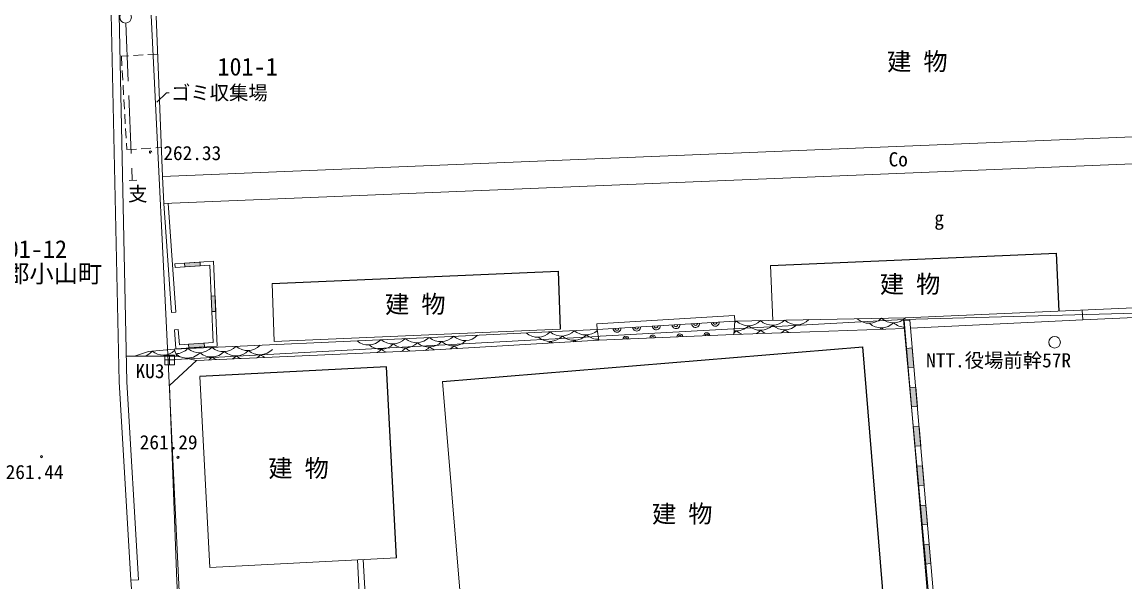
# Model space of a CAD drawing. Units: millimetres, scale not verified. Extents: x 4813 to 205063, y 5162 to 143662.
# Drawn here: x 111196 to 139698, y 37275 to 51740 of the extents above; entities that cross this region are included whole.
import ezdxf
from ezdxf.enums import TextEntityAlignment as Align

# ---------------------------------------------------------------- set-up
doc = ezdxf.new("R2010")
doc.units = ezdxf.units.MM
doc.header["$LTSCALE"] = 250
doc.linetypes.add('DASHED', pattern=[7.5, 6, -1.5])
doc.linetypes.add('USER6', pattern=[1.5, 1, -0.5])
for name, color, linetype, lineweight in [('プロットマーク', 1, 'Continuous', 13), ('仮境界', 1, 'Continuous', 13), ('点名', 1, 'Continuous', 13), ('独標2', 7, 'Continuous', 13), ('現況2', 7, 'Continuous', 13), ('結線', 5, 'Continuous', 13)]:
    doc.layers.add(name, color=color, linetype=linetype, lineweight=lineweight)
doc.layers.add('地番名', color=5, linetype='Continuous')
doc.layers.add('登記情報', color=5, linetype='Continuous')
doc.styles.add('ＭＳ ゴシック', font='')
doc.styles.get('ＭＳ ゴシック').set_extended_font_data('MS Gothic')

msp = doc.modelspace()

# ---------------------------------------------------------------- hatches: boundary and pattern name
at = {"layer": '独標2'}
msp.add_hatch(color=256, dxfattribs=at).paths.add_polyline_path([(114487.6, 48381.2, 0.41422), (114517.6, 48351.2, 0.41422)])
h = msp.add_hatch(color=256, dxfattribs=at)
edge = h.paths.add_edge_path()
edge.add_ellipse((111698.6, 40510.2), major_axis=(29, -7.8), ratio=1, start_angle=-165, end_angle=15)
h = msp.add_hatch(color=256, dxfattribs=at)
edge = h.paths.add_edge_path()
edge.add_ellipse((115222.2, 40496.8), major_axis=(29, -7.8), ratio=1, start_angle=-165, end_angle=15)
at = {"layer": '現況2'}
for points in [[(115801.8, 45439.2), (115795.2, 45539), (115396.1, 45512.6), (115402.7, 45412.8)], [(116103.3, 44259.4), (116086.1, 44659), (116186, 44663.3), (116203.2, 44263.7)], [(134096.4, 42811.7), (134053.6, 43309.9), (134203.1, 43322.7), (134245.9, 42824.5)], [(134183.7, 41796.6), (134140.9, 42294.7), (134290.3, 42307.6), (134333.1, 41809.4)], [(134270.9, 40781.4), (134228.1, 41279.6), (134377.6, 41292.4), (134420.4, 40794.3)], [(134358.2, 39766.3), (134315.4, 40264.4), (134464.8, 40277.3), (134507.7, 39779.1)], [(134445.5, 38751.1), (134402.6, 39249.3), (134552.1, 39262.1), (134594.9, 38764)], [(134532.7, 37736), (134489.9, 38234.2), (134639.3, 38247), (134682.2, 37748.8)]]:
    msp.add_hatch(color=256, dxfattribs=at).paths.add_polyline_path(points)

# ---------------------------------------------------------------- linework, layer by layer
at = {"layer": '独標2'}
msp.add_lwpolyline([(114487.6, 48381.2, 0.41422), (114517.6, 48351.2, 0.41422)], format="xyb", close=True, dxfattribs=at)
for centre, start, end in [((114517.6, 48381.2), 359.9994, 180.0006), ((111698.6, 40510.2), 360, 180), ((111698.6, 40510.2), 180, 360), ((115222.2, 40496.8), 360, 180), ((115222.2, 40496.8), 180, 360)]:
    msp.add_arc(centre, 30, start, end, dxfattribs=at)
at = {"layer": '現況2'}
for p, q in [((114659.8, 51897), (114829.8, 47750.5)), ((114829.8, 47750.5), (153246.4, 49325.8)), ((114858.5, 47051.1), (153275, 48626.4)), ((114829.8, 47750.5), (114858.5, 47051.1)), ((115056.8, 44240.3), (114858.5, 47051.1)), ((115166.6, 44248.1), (114968.2, 47058.8)), ((115146.1, 45496), (115152.7, 45396.2)), ((115152.7, 45396.2), (115146.1, 45496)), ((130600.4, 44032.4), (130539.2, 45452.3)), ((134031.2, 44101.5), (150862.5, 44827.2)), ((115056.8, 44240.3), (115166.6, 44248.1)), ((138606.8, 44048.6), (138596.1, 44298.3)), ((142603.1, 44220.9), (138606.8, 44048.6)), ((126052.3, 43944.1), (129609.6, 44162.4)), ((129618.8, 44012.6), (129588.3, 43670.1)), ((129609.6, 44162.4), (129618.8, 44012.6)), ((129618.8, 44012.6), (134031.2, 44101.5)), ((134141.5, 44038.6), (133992.1, 44025.7)), ((135187.8, 30114.6), (133992.1, 44025.7)), ((135337.7, 30121.5), (134141.5, 44038.6)), ((138606.8, 44048.6), (134159.1, 43834.1)), ((134009.2, 43826.8), (129588.3, 43670.1)), ((115793, 42584.4), (116048.2, 37645.6)), ((122686.4, 34882.9), (122064.9, 42457.4)), ((116048.2, 37645.6), (120873, 37895)), ((120324, 29403.1), (119863.5, 37842.8)), ((120473.8, 29410.2), (120013.3, 37850.5)), ((114203.3, 37329.3), (114003.6, 37317.5)), ((114003.6, 37317.5), (114656.5, 29551.1))]:
    msp.add_line(p, q, dxfattribs=at)
at = {"layer": '現況2', "linetype": 'DASHED'}
for p, q in [((113877.7, 51715.2), (114043.8, 47644.8)), ((114160.1, 47653.5), (113960.4, 47642.8))]:
    msp.add_line(p, q, dxfattribs=at)
at = {"layer": '現況2', "linetype": 'USER6'}
for p, q in [((114700.1, 50913.3), (113762.4, 50859.3)), ((113762.4, 50859.3), (113901.5, 48445.7)), ((113901.5, 48445.7), (114799.2, 48497.4))]:
    msp.add_line(p, q, dxfattribs=at)
at = {"layer": '現況2', "lineweight": 25}
for p, q in [((130539.2, 45452.3), (137932, 45771.1)), ((137996.6, 44272.5), (137932, 45771.1)), ((137996.6, 44272.5), (137932, 45771.1)), ((117662, 44984.5), (125054.9, 45303.3)), ((133836.2, 32286), (132928.4, 43348.8)), ((120617.8, 42833.7), (115793, 42584.4)), ((120873, 37895), (120617.8, 42833.7))]:
    msp.add_line(p, q, dxfattribs=at)
at = {"layer": '現況2'}
msp.add_lwpolyline([(114680.1, 49670.1), (114930.4, 49913.7), (114996.2, 49913.7)], dxfattribs=at)
for points in [[(115801.8, 45439.2), (115795.2, 45539), (115396.1, 45512.6), (115402.7, 45412.8)], [(116103.3, 44259.4), (116086.1, 44659), (116186, 44663.3), (116203.2, 44263.7)], [(134096.4, 42811.7), (134053.6, 43309.9), (134203.1, 43322.7), (134245.9, 42824.5)], [(134183.7, 41796.6), (134140.9, 42294.7), (134290.3, 42307.6), (134333.1, 41809.4)], [(134270.9, 40781.4), (134228.1, 41279.6), (134377.6, 41292.4), (134420.4, 40794.3)], [(134358.2, 39766.3), (134315.4, 40264.4), (134464.8, 40277.3), (134507.7, 39779.1)], [(134445.5, 38751.1), (134402.6, 39249.3), (134552.1, 39262.1), (134594.9, 38764)], [(134532.7, 37736), (134489.9, 38234.2), (134639.3, 38247), (134682.2, 37748.8)]]:
    msp.add_lwpolyline(points, close=True, dxfattribs=at)
for centre in [(113871.6, 51865.1), (137881.2, 43466.8)]:
    msp.add_circle(centre, 150, dxfattribs=at)
for centre, radius, start, end in [((127586, 43887.9), 100, 183.51106, 3.51202), ((128094.2, 43919.1), 100, 183.51106, 3.51202), ((128094.2, 43919.1), 50, 183.51154, 3.51154), ((128602.4, 43950.3), 100, 183.51106, 3.51202), ((128602.4, 43950.3), 50, 183.51154, 3.51154), ((129110.6, 43981.4), 100, 183.51106, 3.51202), ((129110.6, 43981.4), 50, 183.51154, 3.51154), ((129653, 44216.5), 453.1, 262.88943, 314.75661), ((129338, 44335.2), 453.1, 307.77496, 314.75661), ((129962.9, 44347.8), 453.1, 227.55097, 314.75661), ((130277.9, 44229.1), 453.1, 227.55097, 314.75661), ((130587.8, 44360.3), 453.1, 227.55097, 314.75661), ((130902.7, 44241.7), 453.1, 227.55097, 314.75661), ((131212.6, 44372.9), 453.1, 227.55097, 314.75661), ((133087.3, 44410.7), 453.1, 227.55097, 314.75661), ((133402.2, 44292), 453.1, 227.55097, 314.75661), ((133712.1, 44423.3), 453.1, 227.55097, 314.75661), ((134027.1, 44304.6), 453.1, 227.55097, 267.46244), ((126569.7, 43825.5), 100, 183.51154, 3.51154), ((126569.7, 43825.5), 50, 183.51154, 3.51154), ((126801.4, 43548.6), 75, 2.49741, 182.49741), ((127077.9, 43856.7), 100, 183.51154, 3.51154), ((127077.9, 43856.7), 50, 183.51154, 3.51154), ((127498.1, 43579), 75, 2.49707, 182.49775), ((127498.1, 43579), 37.5, 2.49741, 182.49741), ((127586, 43887.9), 50, 183.51154, 3.51154), ((128194.8, 43609.4), 75, 2.49741, 182.49741), ((128194.8, 43609.4), 37.5, 2.49741, 182.49741), ((128891.6, 43639.8), 75, 2.49741, 182.49741), ((128891.6, 43639.8), 37.5, 2.49693, 182.49789), ((129343.1, 44085.2), 453.1, 303.24905, 314.75661), ((129967.9, 44097.8), 453.1, 227.55097, 248.03589), ((129967.9, 44097.8), 453.1, 296.02448, 314.75661), ((130592.8, 44110.4), 453.1, 227.55097, 245.21786), ((130592.8, 44110.4), 453.1, 298.84251, 314.75661), ((131217.7, 44123), 453.1, 227.55097, 242.65096), ((133092.3, 44160.7), 453.1, 308.11943, 314.75661), ((133717.2, 44173.3), 453.1, 227.55097, 233.93654), ((126801.4, 43548.6), 37.5, 2.49741, 182.49741)]:
    msp.add_arc(centre, radius, start, end, dxfattribs=at)

# ---------------------------------------------------------------- texts
at = {"layer": '地番名', "style": 'ＭＳ ゴシック'}
for s, p in [('101-1', (116245.5, 50222)), ('101-12', (110488.9, 45509.2))]:
    msp.add_text(s, height=458.2, dxfattribs=at).set_placement(p, align=Align.BOTTOM_LEFT)
at = {"layer": '点名', "style": 'ＭＳ ゴシック'}
msp.add_text('KU3', height=366.6, dxfattribs=at).set_placement((114503.3, 42430.7), align=Align.BOTTOM_CENTER)
at = {"layer": '独標2', "style": 'ＭＳ ゴシック'}
for s, p in [('262.33', (115595.1, 48356.3)), ('261.29', (114984.5, 40884.4)), ('261.44', (111520.6, 40115.2))]:
    msp.add_text(s, height=366.6, dxfattribs=at).set_placement(p, align=Align.MIDDLE_CENTER)
at = {"layer": '現況2', "style": 'ＭＳ ゴシック'}
for s, height, p in [('建 物', 458.2, (133553.3, 50354)), ('Co', 366.6, (133589.8, 47900.1)), ('支', 366.6, (113937, 47006.1)), ('g', 366.6, (134772.2, 46381.8)), ('建 物', 458.2, (133364.7, 44603)), ('建 物', 458.2, (120578.9, 44084.7)), ('NTT.役場前幹57R', 366.6, (134560.2, 42708.1)), ('建 物', 458.2, (117562, 39844.5)), ('建 物', 458.2, (127476.1, 38668.6))]:
    msp.add_text(s, height=height, dxfattribs=at).set_placement(p, align=Align.BOTTOM_LEFT)
msp.add_text('ゴミ収集場', height=366.6, dxfattribs=at).set_placement((115046.2, 49913.7), align=Align.MIDDLE_LEFT)
at = {"layer": '登記情報', "style": 'ＭＳ ゴシック'}
msp.add_text('駿東郡小山町', height=458.2, dxfattribs=at).set_placement((109512.7, 44873.3), align=Align.BOTTOM_LEFT)

# ---------------------------------------------------------------- wipeouts: each hides what was drawn before it
msp.add_wipeout([(114463.2, 43226.5), (115124, 43287.8), (115198.4, 43110.8), (114098.8, 43108.8)])

# ---------------------------------------------------------------- next in the draw order: linework, layer by layer
at = {"layer": '現況2'}
msp.add_line((114098.8, 43108.8), (113887.9, 43108.4), dxfattribs=at)
for points in [[(113484.5, 52756.4), (113702, 42440.6), (114003.6, 37317.5)], [(113684.5, 52760.6), (113901.8, 42448.6), (114203.3, 37329.3)]]:
    msp.add_lwpolyline(points, dxfattribs=at)
for centre, start, end in [((114217.7, 43533.2), 290.67451, 318.90167), ((114540.4, 43437.6), 313.72175, 318.90167), ((115162.8, 43495.3), 231.69603, 238.19034)]:
    msp.add_arc(centre, 453.1, start, end, dxfattribs=at)

# ---------------------------------------------------------------- next in the draw order: wipeouts: each hides what was drawn before it
msp.add_wipeout([(115124, 43287.8), (121577.5, 43584.6), (126061.5, 43794.3), (126104.6, 43518.2), (121560.8, 43255.3), (115707.5, 42994.9), (115198.4, 43110.8)])

# ---------------------------------------------------------------- next in the draw order: hatches: boundary and pattern name
msp.add_hatch(color=256, dxfattribs=at).paths.add_polyline_path([(115501.7, 43419.6), (115508.5, 43319.9), (115907.6, 43346.8), (115900.8, 43446.6)])

# ---------------------------------------------------------------- next in the draw order: linework, layer by layer
at = {"layer": 'プロットマーク'}
for p, q in [((115007.8, 42884.5), (115007.8, 43134.5)), ((114882.8, 43009.5), (115132.8, 43009.5))]:
    msp.add_line(p, q, dxfattribs=at)
msp.add_lwpolyline([(114882.8, 42884.5), (115132.8, 42884.5), (115132.8, 43134.5), (114882.8, 43134.5)], close=True, dxfattribs=at)
at = {"layer": '仮境界'}
for points in [[(160299.4, 74975.7), (159743, 46692.6), (141246.8, 44251.8), (133973.7, 44052.1), (115007.8, 43009.5)], [(133973.7, 44052.1), (135246.3, 30086.2), (115640.3, 29125.5)]]:
    msp.add_lwpolyline(points, dxfattribs=at)
at = {"layer": '現況2', "lineweight": 25}
for p, q in [((125054.9, 45303.3), (125106.1, 43804.1)), ((122064.9, 42457.4), (132928.4, 43348.8))]:
    msp.add_line(p, q, dxfattribs=at)
at = {"layer": '現況2'}
for p, q in [((117662, 44984.5), (117713.3, 43485.4)), ((126052.3, 43944.1), (126061.5, 43794.3)), ((126061.5, 43794.3), (129618.8, 44012.6)), ((126061.5, 43794.3), (129618.8, 44012.6)), ((115131.7, 43789.4), (115231.3, 43798)), ((115231.3, 43798), (115131.7, 43789.4)), ((117713.3, 43485.4), (125106.1, 43804.1)), ((121577.5, 43584.6), (126061.5, 43794.3)), ((126061.5, 43794.3), (126104.6, 43518.2)), ((126104.6, 43518.2), (129588.3, 43670.1)), ((129588.3, 43670.1), (126104.6, 43518.2)), ((121577.5, 43584.6), (115124, 43287.8)), ((121560.8, 43255.3), (126104.6, 43518.2)), ((115198.4, 43110.8), (115707.5, 42994.9)), ((121560.8, 43255.3), (115707.5, 42994.9))]:
    msp.add_line(p, q, dxfattribs=at)
for points in [[(115131.7, 43789.4), (115173.7, 43297.3), (116241.6, 43369.4), (116147.4, 45562.4), (115146.1, 45496)], [(115131.7, 43789.4), (115173.7, 43297.3), (116241.6, 43369.4), (116147.4, 45562.4), (115146.1, 45496)], [(115231.3, 43798), (115265, 43403.7), (116137.5, 43462.6), (116051.9, 45455.8), (115152.7, 45396.2)], [(115231.3, 43798), (115265, 43403.7), (116137.5, 43462.6), (116051.9, 45455.8), (115152.7, 45396.2)], [(115707.5, 42994.9), (115009.9, 42351.1), (115195.2, 37283.8), (115678.1, 29205.3)]]:
    msp.add_lwpolyline(points, dxfattribs=at)
for points in [[(115124, 43287.8), (121577.5, 43584.6), (126061.5, 43794.3), (126104.6, 43518.2), (121560.8, 43255.3), (115707.5, 42994.9), (115198.4, 43110.8)], [(115501.7, 43419.6), (115508.5, 43319.9), (115907.6, 43346.8), (115900.8, 43446.6)], [(115124, 43287.8), (115198.4, 43110.8), (114098.8, 43108.8), (114463.2, 43226.5)]]:
    msp.add_lwpolyline(points, close=True, dxfattribs=at)
for centre, start, end in [((122018.6, 43936.9), 229.64923, 315.70708), ((122642.9, 43965.6), 229.55915, 315.79716), ((124515.9, 44051.7), 229.28982, 316.06649), ((124833.8, 43941.2), 229.03074, 316.23637), ((125140.3, 44080.4), 229.20034, 316.15597), ((125458.2, 43969.9), 229.03074, 316.23637), ((125764.6, 44109.2), 229.11101, 311.57215), ((126082.5, 43998.6), 229.03074, 272.25152), ((115775.2, 43649.7), 229.67057, 315.59654), ((116399.5, 43678.4), 229.67057, 315.59654), ((117023.8, 43707.1), 229.67057, 315.59654), ((120145.5, 43850.7), 229.67057, 315.59654), ((120463.5, 43740.2), 229.03074, 316.23637), ((120769.9, 43879.4), 229.67057, 315.59654), ((121087.8, 43768.9), 229.03074, 316.23637), ((121394.2, 43908.1), 229.67057, 315.61686), ((121712.1, 43797.6), 229.03074, 316.23637), ((121405.7, 43658.4), 298.10116, 316.23637), ((122030.1, 43687.1), 229.03074, 246.37867), ((122336.5, 43826.3), 229.03074, 316.23637), ((122030.1, 43687.1), 300.24318, 316.23637), ((122654.4, 43715.8), 229.03074, 244.38389), ((124527.4, 43802), 307.58862, 316.23637), ((125151.7, 43830.7), 229.03074, 237.40796), ((125151.7, 43830.7), 309.21389, 316.23637), ((125776.1, 43859.4), 229.03074, 235.84404), ((125776.1, 43859.4), 310.77781, 315.76028), ((114840.1, 43591), 231.69603, 311.36925), ((115150.8, 43621), 272.9527, 315.59654), ((115468.7, 43510.4), 229.70152, 250.1188), ((115468.7, 43510.4), 264.24019, 316.23637), ((115162.3, 43371.2), 314.30784, 316.23637), ((115786.7, 43399.9), 229.03074, 232.72603), ((116093.1, 43539.2), 229.03074, 316.23637), ((115786.7, 43399.9), 300.2733, 316.23637), ((116411, 43428.7), 229.03074, 245.07825), ((116717.4, 43567.9), 229.03074, 316.23637), ((116411, 43428.7), 300.01607, 316.23637), ((117035.3, 43457.4), 229.03074, 245.33772), ((117341.8, 43596.6), 229.03074, 316.23637), ((117035.3, 43457.4), 299.75661, 316.23637), ((117659.7, 43486.1), 229.03074, 245.59948), ((120157, 43601), 298.4233, 316.23637), ((120781.4, 43629.7), 229.03074, 246.94542), ((120781.4, 43629.7), 298.14891, 316.23637), ((121405.7, 43658.4), 229.03074, 247.22258)]:
    msp.add_arc(centre, 453.1, start, end, dxfattribs=at)
at = {"layer": '結線'}
msp.add_lwpolyline([(116223.8, 15277.8), (115635.8, 29116.4), (114965.8, 43141.3), (114219.9, 58239), (114037, 61872.6), (113854.2, 65506.3), (113856.2, 65637.3), (112723.7, 90145.6), (116964.4, 94312.3)], dxfattribs=at)

doc.saveas('drawing.dxf')
